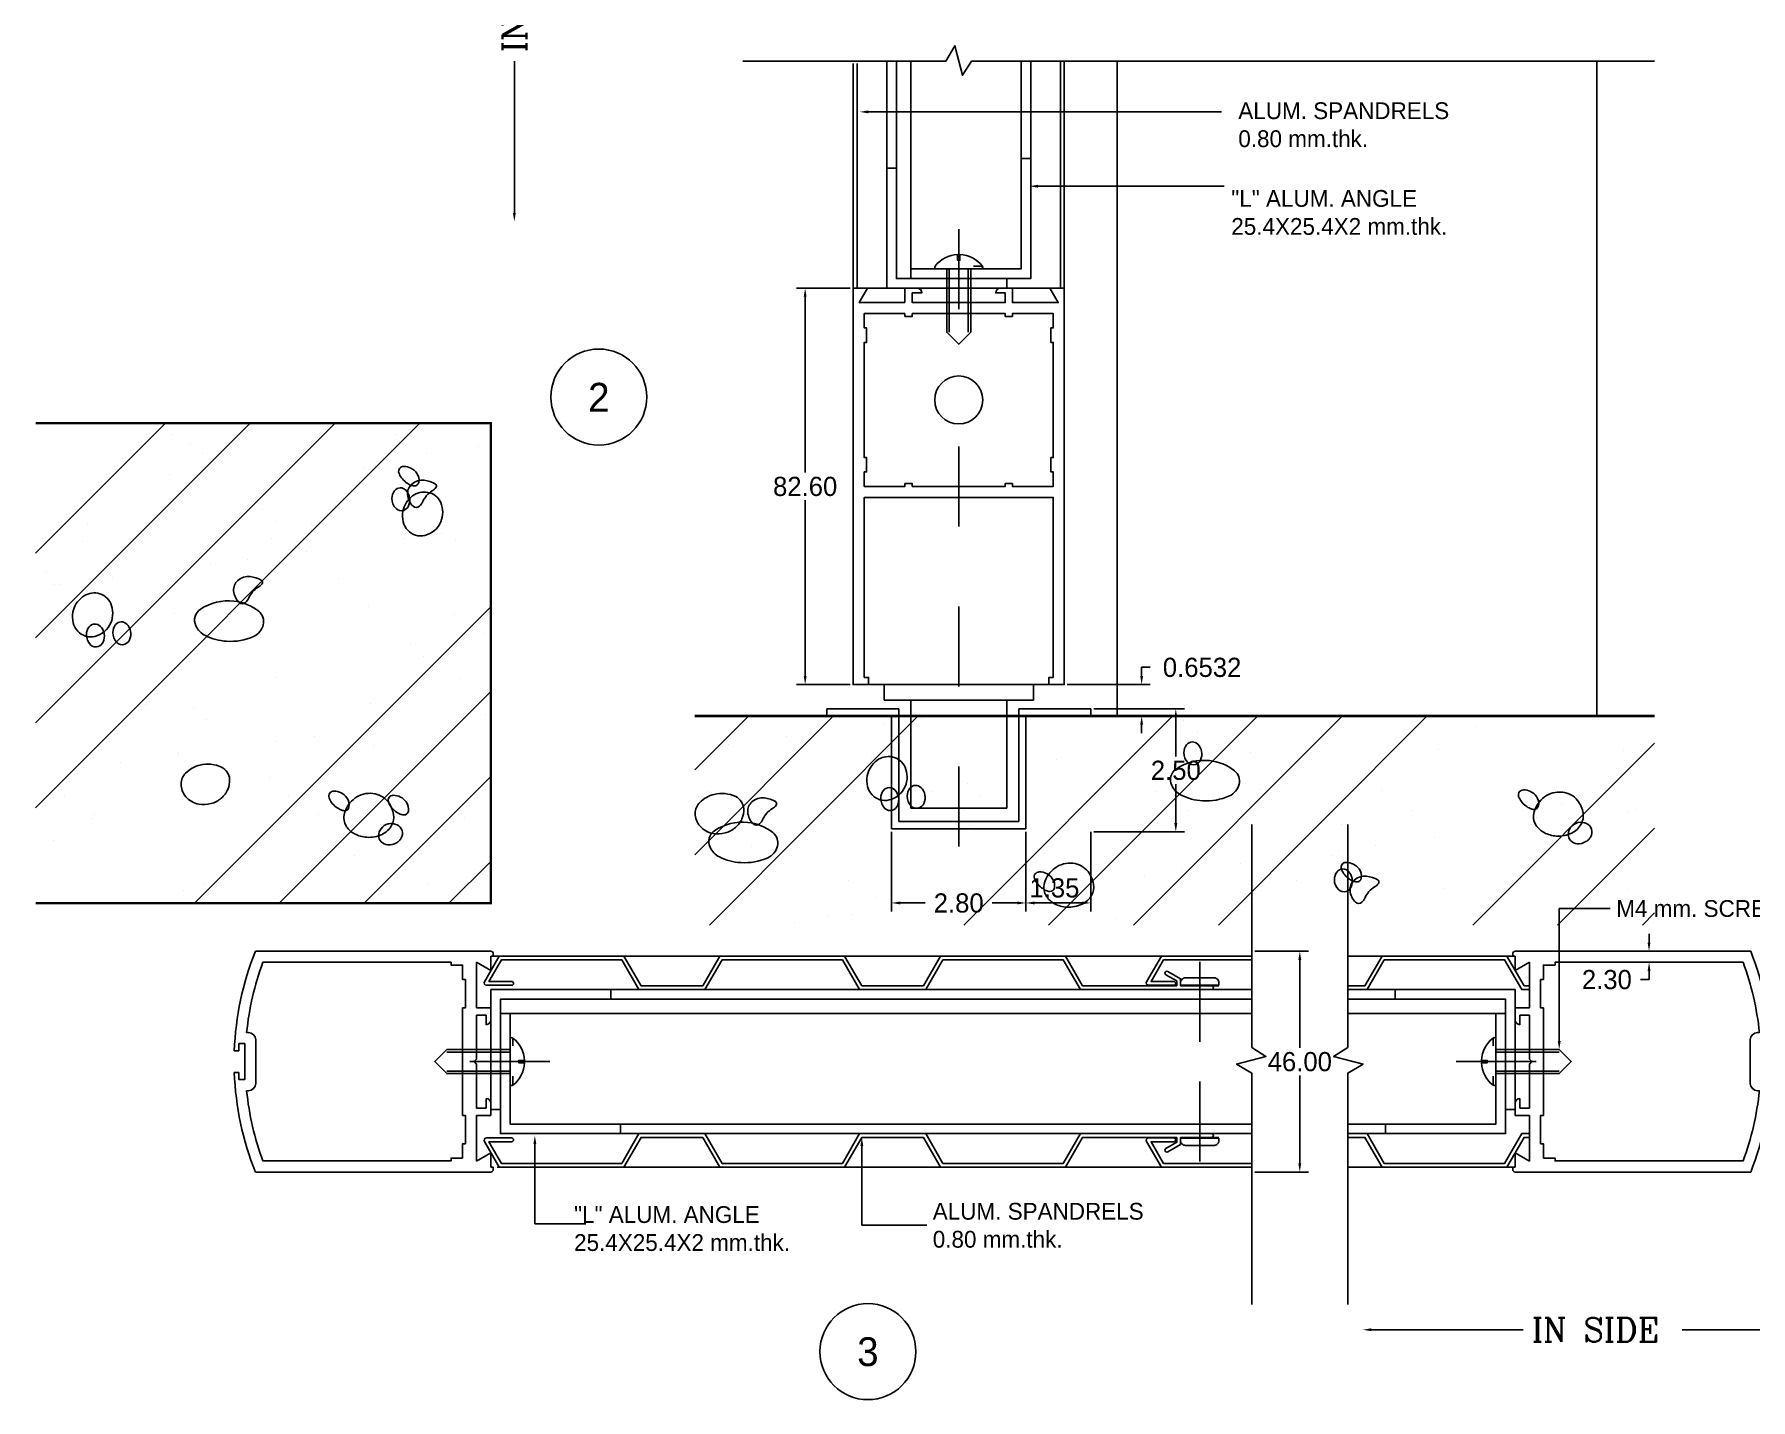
# Model space of a CAD drawing. Header units: inches. Extents: x -2548 to -2391, y 2200 to 2352.
# Drawn here: x -2447.943 to -2445.797, y 2317.51 to 2319.217 of the extents above; entities that cross this region are included whole.
import ezdxf
from ezdxf.enums import TextEntityAlignment as Align

# ---------------------------------------------------------------- set-up
doc = ezdxf.new("R2010")
doc.units = ezdxf.units.IN
doc.header["$MEASUREMENT"] = 0
doc.linetypes.add('CENTER', pattern=[2, 1.25, -0.25, 0.25, -0.25])
doc.layers.add('1', color=7, linetype='Continuous')
doc.layers.add('ALUM', color=10, linetype='Continuous')
doc.styles.add('ROMANC', font='romanc', dxfattribs={"height": 0.4})
doc.dimstyles.get("Standard").update_dxf_attribs({"dimtxt": 0.18, "dimasz": 0.18, "dimexe": 0.18, "dimexo": 0.0625, "dimgap": 0.09, "dimtad": 0, "dimtih": 1, "dimtoh": 1, "dimdec": 4, "dimzin": 0, "dimdsep": 46, "dimtxsty": 'Standard', "dimcen": 0.09, "dimadec": 0, "dimazin": 0, "dimtfac": 1, "dimtdec": 4, "dimtofl": 0, "dimtmove": 0, "dimatfit": 3, "dimfxl": 1, "dimtolj": 1, "dimtzin": 0, "dimarcsym": 0})

# ---------------------------------------------------------------- blocks, each defined once
blk = doc.blocks.new('*D465')
at = {"color": 0, "linetype": 'ByBlock', "transparency": 16777216}
for p, q in [((61, 45.435), (61, 45.435)), ((61, 45.255), (61, 42.091)), ((61, 35.615), (61, 38.779)), ((61, 35.435), (61, 35.435))]:
    blk.add_line(p, q, dxfattribs=at)
for points in [[(61.03, 45.255), (60.97, 45.255), (61, 45.435)], [(61.03, 35.615), (60.97, 35.615), (61, 35.435)]]:
    blk.add_solid(points, dxfattribs=at)
at = {"layer": 'DEFPOINTS', "color": 0, "linetype": 'ByBlock', "transparency": 16777216}
for p in [(61, 45.435), (61, 35.435), (61, 35.435)]:
    blk.add_point(p, dxfattribs=at)
at = {"color": 0, "linetype": 'ByBlock', "transparency": 16777216, "style": 'ROMANC'}
blk.add_text('IN SIDE', height=0.5, rotation=90, dxfattribs=at).set_placement((61.25, 38.959))
blk = doc.blocks.new('*D477')
at = {"color": 3, "linetype": 'ByBlock', "transparency": 16777216}
for p, q in [((34.752, 10.73), (34.752, 10.91)), ((34.69, 10.55), (34.572, 10.55)), ((34.69, 10.32), (34.572, 10.32)), ((34.752, 10.14), (34.752, 9.96)), ((34.752, 9.96), (34.572, 9.96))]:
    blk.add_line(p, q, dxfattribs=at)
for points in [[(34.722, 10.73), (34.782, 10.73), (34.752, 10.55)], [(34.722, 10.14), (34.782, 10.14), (34.752, 10.32)]]:
    blk.add_solid(points, dxfattribs=at)
at = {"layer": 'DEFPOINTS', "color": 0, "linetype": 'ByBlock', "transparency": 16777216}
for p in [(34.752, 10.55), (34.752, 10.32), (34.752, 10.32)]:
    blk.add_point(p, dxfattribs=at)
at = {"color": 2, "linetype": 'ByBlock', "transparency": 16777216}
blk.add_text('2.30', height=0.4, dxfattribs=at).set_placement((33.873, 9.96), align=Align.MIDDLE_CENTER)
blk = doc.blocks.new('RIVET1')
blk.add_line((0, 0.4), (0, -0.4))
at = {"linetype": 'CENTER'}
blk.add_line((0.5, 0), (-1.549, 0), dxfattribs=at)
blk.add_lwpolyline([(0.015, 0.4), (0.015, -0.4), (0.065, -0.4, 0.414214), (0.165, -0.3), (0.165, 0.3, 0.414214), (0.065, 0.4)], format="xyb", close=True)
blk = doc.blocks.new('*D476')
at = {"color": 3, "linetype": 'ByBlock', "transparency": 16777216}
for p, q in [((26.536, 10.55), (27.654, 10.55)), ((27.474, 10.37), (27.474, 8.54)), ((27.474, 6.13), (27.474, 7.96)), ((26.536, 5.95), (27.654, 5.95))]:
    blk.add_line(p, q, dxfattribs=at)
for points in [[(27.444, 10.37), (27.504, 10.37), (27.474, 10.55)], [(27.444, 6.13), (27.504, 6.13), (27.474, 5.95)]]:
    blk.add_solid(points, dxfattribs=at)
at = {"layer": 'DEFPOINTS', "color": 0, "linetype": 'ByBlock', "transparency": 16777216}
for p in [(26.474, 10.55), (26.474, 5.95), (27.474, 5.95)]:
    blk.add_point(p, dxfattribs=at)
at = {"color": 2, "linetype": 'ByBlock', "transparency": 16777216}
blk.add_text('46.00', height=0.4, dxfattribs=at).set_placement((27.474, 8.25), align=Align.MIDDLE_CENTER)
blk = doc.blocks.new('*X469')
at = {"color": 0}
for p, q in [((6, 4.232), (7.123, 5.355)), ((6, 2.464), (8.891, 5.355)), ((6.303, 1), (10.658, 5.355)), ((11.607, 1), (15.962, 5.355)), ((13.374, 1), (17.73, 5.355)), ((15.142, 1), (19.497, 5.355)), ((16.91, 1), (21.265, 5.355)), ((22.213, 1), (26, 4.787)), ((23.981, 1), (26, 3.019)), ((25.749, 1), (26, 1.251))]:
    blk.add_line(p, q, dxfattribs=at)
blk = doc.blocks.new('*X472')
at = {"color": 0}
for p, q in [((9.949, 5.194), (9.949, 5.194)), ((10.19, 5.318), (10.19, 5.318)), ((10.73, 5.296), (10.73, 5.296)), ((16.192, 5.266), (16.192, 5.266)), ((16.468, 5.013), (16.468, 5.013)), ((22.282, 5.133), (22.282, 5.133)), ((6.692, 4.765), (6.692, 4.765)), ((7.912, 4.925), (7.912, 4.925)), ((21.507, 4.652), (21.507, 4.652)), ((9.692, 4.474), (9.692, 4.474)), ((13.529, 4.456), (13.529, 4.456)), ((17.581, 4.602), (17.581, 4.602)), ((25.344, 4.633), (25.344, 4.633)), ((11.683, 3.95), (11.683, 3.95)), ((6.286, 3.773), (6.286, 3.773)), ((10.957, 3.782), (10.957, 3.782)), ((11.959, 3.696), (11.959, 3.696)), ((15.628, 3.79), (15.628, 3.79)), ((17.773, 3.817), (17.773, 3.817)), ((20.3, 3.799), (20.3, 3.799)), ((23.775, 3.765), (23.775, 3.765)), ((24.971, 3.807), (24.971, 3.807)), ((6.919, 3.37), (6.919, 3.37)), ((11.59, 3.379), (11.59, 3.379)), ((16.261, 3.387), (16.261, 3.387)), ((20.932, 3.396), (20.932, 3.396)), ((23.535, 3.246), (23.535, 3.246)), ((24.052, 3.512), (24.052, 3.512)), ((25.445, 3.35), (25.445, 3.35)), ((25.603, 3.404), (25.603, 3.404)), ((7.669, 2.922), (7.669, 2.922)), ((11.72, 3.068), (11.72, 3.068)), ((15.647, 3.118), (15.647, 3.118)), ((19.484, 3.1), (19.484, 3.1)), ((23.445, 3.087), (23.445, 3.087)), ((24.226, 3.189), (24.226, 3.189)), ((7.173, 2.633), (7.173, 2.633)), ((19.408, 2.555), (19.408, 2.555)), ((20.188, 2.658), (20.188, 2.658)), ((21.408, 2.818), (21.408, 2.818)), ((7.45, 2.38), (7.45, 2.38)), ((13.264, 2.5), (13.264, 2.5)), ((17.37, 2.287), (17.37, 2.287)), ((19.266, 2.449), (19.266, 2.449)), ((19.543, 2.195), (19.543, 2.195)), ((25.357, 2.316), (25.357, 2.316)), ((9.196, 1.919), (9.196, 1.919)), ((13.867, 1.928), (13.867, 1.928)), ((15.37, 2.023), (15.37, 2.023)), ((16.151, 2.126), (16.151, 2.126)), ((18.538, 1.936), (18.538, 1.936)), ((23.209, 1.945), (23.209, 1.945)), ((9.787, 1.584), (9.787, 1.584)), ((11.332, 1.492), (11.332, 1.492)), ((12.113, 1.595), (12.113, 1.595)), ((13.332, 1.755), (13.332, 1.755)), ((13.624, 1.566), (13.624, 1.566)), ((17.675, 1.712), (17.675, 1.712)), ((21.601, 1.762), (21.601, 1.762)), ((25.439, 1.743), (25.439, 1.743)), ((8.755, 1.184), (8.755, 1.184)), ((9.295, 1.224), (9.295, 1.224)), ((14.757, 1.132), (14.757, 1.132)), ((8.075, 1.063), (8.075, 1.063))]:
    blk.add_line(p, q, dxfattribs=at)
blk = doc.blocks.new('*X470')
at = {"color": 0}
for p, q in [((27.654, 27.654), (30.36, 30.36)), ((27.654, 25.886), (32.128, 30.36)), ((27.654, 24.118), (33.896, 30.36)), ((27.654, 22.35), (35.663, 30.36)), ((30.967, 20.36), (37.142, 26.536)), ((32.734, 20.36), (37.142, 24.768)), ((34.502, 20.36), (37.142, 23)), ((36.27, 20.36), (37.142, 21.232))]:
    blk.add_line(p, q, dxfattribs=at)
blk = doc.blocks.new('*X471')
at = {"color": 0}
for p, q in [((30.504, 30.126), (30.504, 30.126)), ((35.176, 30.134), (35.176, 30.134)), ((30.891, 29.936), (30.891, 29.936)), ((31.137, 29.723), (31.137, 29.723)), ((35.808, 29.731), (35.808, 29.731)), ((36.893, 29.884), (36.893, 29.884)), ((34.5, 29.435), (34.5, 29.435)), ((30.448, 29.289), (30.448, 29.289)), ((28.743, 28.263), (28.743, 28.263)), ((32.384, 28.568), (32.384, 28.568)), ((32.66, 28.314), (32.66, 28.314)), ((33.414, 28.272), (33.414, 28.272)), ((28.639, 27.901), (28.639, 27.901)), ((32.566, 27.951), (32.566, 27.951)), ((35.336, 27.954), (35.336, 27.954)), ((36.116, 28.057), (36.116, 28.057)), ((36.403, 27.933), (36.403, 27.933)), ((33.298, 27.686), (33.298, 27.686)), ((27.875, 27.251), (27.875, 27.251)), ((31.298, 27.423), (31.298, 27.423)), ((32.079, 27.526), (32.079, 27.526)), ((28.041, 26.994), (28.041, 26.994)), ((28.151, 26.998), (28.151, 26.998)), ((29.26, 27.155), (29.26, 27.155)), ((33.965, 27.119), (33.965, 27.119)), ((34.594, 26.545), (34.594, 26.545)), ((30.543, 26.399), (30.543, 26.399)), ((31.716, 26.369), (31.716, 26.369)), ((36.387, 26.378), (36.387, 26.378)), ((27.677, 25.958), (27.677, 25.958)), ((29.456, 25.802), (29.456, 25.802)), ((32.348, 25.966), (32.348, 25.966)), ((37.02, 25.975), (37.02, 25.975)), ((35.458, 25.75), (35.458, 25.75)), ((35.735, 25.497), (35.735, 25.497)), ((32.66, 25.061), (32.66, 25.061)), ((36.498, 25.043), (36.498, 25.043)), ((28.734, 25.011), (28.734, 25.011)), ((29.954, 24.507), (29.954, 24.507)), ((30.949, 24.434), (30.949, 24.434)), ((34.626, 24.516), (34.626, 24.516)), ((31.226, 24.181), (31.226, 24.181)), ((34.681, 23.984), (34.681, 23.984)), ((36.719, 24.253), (36.719, 24.253)), ((37.04, 24.301), (37.04, 24.301)), ((32.681, 23.721), (32.681, 23.721)), ((33.462, 23.824), (33.462, 23.824)), ((34.689, 23.655), (34.689, 23.655)), ((29.424, 23.292), (29.424, 23.292)), ((30.637, 23.509), (30.637, 23.509)), ((30.643, 23.453), (30.643, 23.453)), ((28.643, 23.19), (28.643, 23.19)), ((32.531, 22.985), (32.531, 22.985)), ((28.256, 22.605), (28.256, 22.605)), ((32.927, 22.613), (32.927, 22.613)), ((28.889, 22.202), (28.889, 22.202)), ((33.56, 22.21), (33.56, 22.21)), ((28.828, 22.121), (28.828, 22.121)), ((32.755, 22.171), (32.755, 22.171)), ((36.592, 22.153), (36.592, 22.153)), ((28.021, 21.668), (28.021, 21.668)), ((34.024, 21.617), (34.024, 21.617)), ((34.3, 21.363), (34.3, 21.363)), ((31.166, 20.751), (31.166, 20.751)), ((34.783, 20.765), (34.783, 20.765)), ((35.837, 20.76), (35.837, 20.76)), ((30.732, 20.619), (30.732, 20.619))]:
    blk.add_line(p, q, dxfattribs=at)
blk = doc.blocks.new('*D494')
at = {"color": 3, "linetype": 'ByBlock', "transparency": 16777216}
for p, q in [((18.104, 26.388), (16.986, 26.388)), ((17.166, 26.208), (17.166, 22.548)), ((17.166, 18.308), (17.166, 21.968)), ((18.104, 18.128), (16.986, 18.128))]:
    blk.add_line(p, q, dxfattribs=at)
for points in [[(17.136, 26.208), (17.196, 26.208), (17.166, 26.388)], [(17.136, 18.308), (17.196, 18.308), (17.166, 18.128)]]:
    blk.add_solid(points, dxfattribs=at)
at = {"layer": 'DEFPOINTS', "color": 0, "linetype": 'ByBlock', "transparency": 16777216}
for p in [(18.166, 26.388), (17.166, 18.128), (18.166, 18.128)]:
    blk.add_point(p, dxfattribs=at)
at = {"color": 2, "linetype": 'ByBlock', "transparency": 16777216}
blk.add_text('82.60', height=0.4, dxfattribs=at).set_placement((17.166, 22.258), align=Align.MIDDLE_CENTER)
blk = doc.blocks.new('*D495')
at = {"color": 3, "linetype": 'ByBlock', "transparency": 16777216}
for p, q in [((24.178, 18.308), (24.178, 18.488)), ((24.178, 18.488), (24.358, 18.488)), ((22.629, 18.128), (24.358, 18.128)), ((23.179, 17.474), (24.358, 17.474)), ((24.178, 17.294), (24.178, 17.114))]:
    blk.add_line(p, q, dxfattribs=at)
for points in [[(24.148, 18.308), (24.208, 18.308), (24.178, 18.128)], [(24.148, 17.294), (24.208, 17.294), (24.178, 17.474)]]:
    blk.add_solid(points, dxfattribs=at)
at = {"layer": 'DEFPOINTS', "color": 0, "linetype": 'ByBlock', "transparency": 16777216}
for p in [(22.566, 18.128), (24.178, 18.128), (23.116, 17.474)]:
    blk.add_point(p, dxfattribs=at)
at = {"color": 2, "linetype": 'ByBlock', "transparency": 16777216}
blk.add_text('0.6532', height=0.4, dxfattribs=at).set_placement((25.438, 18.488), align=Align.MIDDLE_CENTER)
blk = doc.blocks.new('*D496')
at = {"color": 3, "linetype": 'ByBlock', "transparency": 16777216}
for p, q in [((18.966, 15.062), (18.966, 13.399)), ((21.766, 15.062), (21.766, 13.399)), ((19.146, 13.579), (19.667, 13.579)), ((21.586, 13.579), (21.066, 13.579))]:
    blk.add_line(p, q, dxfattribs=at)
for points in [[(19.146, 13.609), (19.146, 13.549), (18.966, 13.579)], [(21.586, 13.609), (21.586, 13.549), (21.766, 13.579)]]:
    blk.add_solid(points, dxfattribs=at)
at = {"layer": 'DEFPOINTS', "color": 0, "linetype": 'ByBlock', "transparency": 16777216}
for p in [(18.966, 15.124), (21.766, 15.124), (21.766, 13.579)]:
    blk.add_point(p, dxfattribs=at)
at = {"color": 2, "linetype": 'ByBlock', "transparency": 16777216}
blk.add_text('2.80', height=0.4, dxfattribs=at).set_placement((20.366, 13.579), align=Align.MIDDLE_CENTER)
blk = doc.blocks.new('*D497')
at = {"color": 3, "linetype": 'ByBlock', "transparency": 16777216}
for p, q in [((23.179, 17.624), (25.07, 17.624)), ((24.89, 17.444), (24.89, 16.633)), ((24.89, 15.242), (24.89, 16.053)), ((23.179, 15.062), (25.07, 15.062))]:
    blk.add_line(p, q, dxfattribs=at)
for points in [[(24.86, 17.444), (24.92, 17.444), (24.89, 17.624)], [(24.86, 15.242), (24.92, 15.242), (24.89, 15.062)]]:
    blk.add_solid(points, dxfattribs=at)
at = {"layer": 'DEFPOINTS', "color": 0, "linetype": 'ByBlock', "transparency": 16777216}
for p in [(23.116, 17.624), (23.116, 15.062), (24.89, 15.062)]:
    blk.add_point(p, dxfattribs=at)
at = {"color": 2, "linetype": 'ByBlock', "transparency": 16777216}
blk.add_text('2.50', height=0.4, dxfattribs=at).set_placement((24.89, 16.343), align=Align.MIDDLE_CENTER)
blk = doc.blocks.new('*D498')
at = {"color": 3, "linetype": 'ByBlock', "transparency": 16777216}
for p, q in [((21.766, 15.062), (21.766, 13.399)), ((23.116, 15.062), (23.116, 13.399)), ((22.936, 13.579), (21.946, 13.579))]:
    blk.add_line(p, q, dxfattribs=at)
for points in [[(21.946, 13.609), (21.946, 13.549), (21.766, 13.579)], [(22.936, 13.609), (22.936, 13.549), (23.116, 13.579)]]:
    blk.add_solid(points, dxfattribs=at)
at = {"layer": 'DEFPOINTS', "color": 0, "linetype": 'ByBlock', "transparency": 16777216}
for p in [(21.766, 15.124), (23.116, 15.124), (21.766, 13.579)]:
    blk.add_point(p, dxfattribs=at)
at = {"color": 2, "linetype": 'ByBlock', "transparency": 16777216}
blk.add_text('1.35', height=0.4, dxfattribs=at).set_placement((22.361, 13.894), align=Align.MIDDLE_CENTER)
blk = doc.blocks.new('INSIDE')
dim = blk.add_linear_dim(base=(0, -5), p1=(0, 5), p2=(0, -5), angle=90, text='IN SIDE', dimstyle='Standard')
dim.commit()
dim.dimension.update_dxf_attribs({"geometry": '*D465', "text_midpoint": (0, 0), "insert": (-61, -40.435)})
blk = doc.blocks.new('SLIDING-DOOR')
for p, q in [((18.86632, 28.57623), (18.86632, 30.80785)), ((19.06632, 28.57623), (19.06632, 30.80785)), ((19.36632, 26.47623), (19.36632, 30.80785)), ((21.66632, 28.77623), (21.66632, 30.80785)), ((21.86632, 28.77623), (21.86632, 30.80785)), ((23.66632, 30.80785), (23.66632, 17.16302)), ((33.66632, 30.80785), (33.66632, 17.16302)), ((20.16632, 26.47657), (20.16632, 25.15872)), ((20.56632, 26.47657), (20.56632, 25.15872)), ((18.86632, 26.07623), (18.16632, 26.07623)), ((21.48632, 26.07623), (22.26632, 26.07623)), ((18.68632, 17.16302), (22.04632, 17.16302)), ((10.66593, 12.16206), (26.47373, 12.16206)), ((28.47373, 12.16206), (31.91234, 12.16206)), ((13.11593, 11.46206), (26.47373, 11.46206)), ((29.46234, 11.46206), (28.47373, 11.46206)), ((32.26234, 11.54206), (32.26234, 11.46206)), ((13.11593, 11.26206), (26.47373, 11.26206)), ((29.46234, 11.26206), (28.47373, 11.26206)), ((11.01593, 10.96206), (26.47373, 10.96206)), ((31.56234, 10.96206), (28.47373, 10.96206)), ((11.07629, 10.45412), (11.07629, 10.29402)), ((31.50197, 10.45412), (31.50197, 10.29402)), ((11.01627, 10.16206), (9.69841, 10.16206)), ((31.562, 10.16206), (32.87985, 10.16206)), ((11.01627, 9.76206), (9.69841, 9.76206)), ((31.562, 9.76206), (32.87985, 9.76206)), ((13.31593, 8.66206), (26.47373, 8.66206)), ((29.26234, 8.66206), (28.47373, 8.66206)), ((13.31593, 8.46206), (26.47373, 8.46206)), ((29.26234, 8.46206), (28.47373, 8.46206)), ((26.47373, 7.76206), (10.74913, 7.76206)), ((10.74913, 7.76206), (14.47373, 7.76206)), ((31.91234, 7.76206), (28.47373, 7.76206))]:
    blk.add_line(p, q)
at = {"linetype": 'CENTER'}
for p, q in [((20.36632, 27.30694), (20.36632, 24.78578)), ((11.84663, 9.96206), (9.32548, 9.96206)), ((30.73163, 9.96206), (33.25279, 9.96206))]:
    blk.add_line(p, q, dxfattribs=at)
at = {"color": 2, "linetype": 'CENTER'}
blk.add_line((20.36632, 22.77463), (20.36632, 14.0364), dxfattribs=at)
at = {"color": 2}
for p, q in [((18.48632, 17.81623), (22.24632, 17.81623)), ((18.81132, 17.49123), (18.81132, 17.81623)), ((21.92132, 17.49123), (21.92132, 17.81623)), ((17.61632, 17.31302), (19.11632, 17.31302)), ((17.61632, 17.31302), (17.61632, 17.16302)), ((18.81132, 17.49123), (21.92132, 17.49123)), ((19.11632, 17.31302), (19.11632, 14.96302)), ((19.36632, 15.24123), (19.36632, 17.49123)), ((19.36632, 17.49123), (21.36632, 17.49123)), ((21.36632, 17.49123), (21.36632, 15.24123)), ((21.61632, 17.31302), (21.61632, 14.96302)), ((21.61632, 17.31302), (23.11632, 17.31302)), ((23.11632, 17.31302), (23.11632, 17.16302)), ((17.61632, 17.16302), (18.96632, 17.16302)), ((18.96632, 17.16302), (18.96632, 14.81302)), ((21.76632, 17.16302), (21.76632, 14.81302)), ((21.76632, 17.16302), (23.11632, 17.16302)), ((21.36632, 15.24123), (19.36632, 15.24123)), ((18.96632, 14.81302), (21.76632, 14.81302)), ((19.11632, 14.96302), (21.61632, 14.96302))]:
    blk.add_line(p, q, dxfattribs=at)
at = {"color": 3}
for p, q in [((18.34709, 8.20206), (18.34709, 6.55433)), ((18.34709, 6.55433), (18.74933, 6.55279))]:
    blk.add_line(p, q, dxfattribs=at)
for points in [[(15.86632, 30.80785), (20.09954, 30.80785), (20.28629, 31.12643), (20.44636, 30.51239), (20.63425, 30.80785), (34.86632, 30.80785)], [(20.11632, 26.47657), (20.11632, 25.15872), (20.36632, 24.90872), (20.61632, 25.15872), (20.61632, 26.47657)], [(26.47373, 4.90206), (26.47373, 9.72277), (26.15514, 9.90953), (26.76919, 10.0696), (26.47373, 10.25749), (26.47373, 14.90206)], [(28.47373, 4.90206), (28.47373, 9.72277), (28.79231, 9.90953), (28.17826, 10.0696), (28.47373, 10.25749), (28.47373, 14.90206)], [(11.01627, 10.21206), (9.69841, 10.21206), (9.44841, 9.96206), (9.69841, 9.71206), (11.01627, 9.71206)], [(31.562, 10.21206), (32.87985, 10.21206), (33.12985, 9.96206), (32.87985, 9.71206), (31.562, 9.71206)]]:
    blk.add_lwpolyline(points)
for points in [[(20.85838, 26.53659, 0.22005055), (20.39132, 26.77573), (20.39132, 26.65768), (20.34132, 26.65768), (20.34132, 26.77573, 0.22005055), (19.87427, 26.53659, 0.6252749), (19.90366, 26.47623), (20.82899, 26.47623, 0.6252749), (20.85838, 26.53659), (20.67088, 26.53659)], [(11.07629, 9.47001, 0.22005055), (11.31543, 9.93706), (11.19737, 9.93706), (11.19737, 9.98706), (11.31543, 9.98706, 0.22005055), (11.07629, 10.45412, 0.6252749), (11.01593, 10.42472), (11.01593, 9.4994, 0.6252749), (11.07629, 9.47001), (11.07629, 9.6575)], [(31.50197, 9.47001, -0.22005055), (31.26284, 9.93706), (31.38089, 9.93706), (31.38089, 9.98706), (31.26284, 9.98706, -0.22005055), (31.50197, 10.45412, -0.6252749), (31.56234, 10.42472), (31.56234, 9.4994, -0.6252749), (31.50197, 9.47001), (31.50197, 9.6575)]]:
    blk.add_lwpolyline(points, format="xyb")
at = {"const_width": 0.05}
for points in [[(1.12743, 13.26206), (10.61593, 13.26206), (10.61593, 23.26206), (1.12743, 23.26206)], [(34.86632, 17.16302), (14.86632, 17.16302)]]:
    blk.add_lwpolyline(points, dxfattribs=at)
for points in [[(9.01964, 21.9561, 0.37827575), (9.11475, 22.03111, 0.20737676), (9.06894, 22.22743, 0.2374677), (8.79811, 22.36374, 0.51001381), (8.69924, 22.22743, 0.0820362), (8.7514, 22.12709, 0.06793902), (8.84712, 22.0301, 0.06287202), (8.94229, 21.97424, 0.08764904)], [(8.92331, 21.7183, -0.15327974), (8.90132, 21.53918, -0.20570449), (8.80008, 21.44697, -0.28721932), (8.63958, 21.48395, -0.20059365), (8.55361, 21.69364, -0.16492056), (8.61031, 21.85717, -0.22503016), (8.72614, 21.91563, -0.2054594), (8.84457, 21.86826, -0.1518892)], [(9.57282, 21.20553, 0.20813955), (9.57129, 21.60805, 0.24752825), (9.3017, 21.82219, 0.21247224), (8.98298, 21.74664, 0.18303087), (8.78412, 21.42753, 0.11045145), (8.78957, 21.20765, 0.12301855), (8.88271, 21.03287, 0.27717656), (9.24132, 20.92366, 0.23388181)], [(9.47241, 21.9259, 0.43127593), (9.45653, 21.99838, 0.11261257), (9.22595, 22.0739, 0.20302898), (8.96831, 21.99182, 0.24145093), (8.88089, 21.7779, 0.1765807), (8.99552, 21.53151, 0.41323315), (9.12736, 21.53124, 0.09188716), (9.19582, 21.63006, -0.07516543), (9.27524, 21.75324, -0.07752749), (9.39272, 21.85086, 0.10881174)], [(5.84753, 19.91914, 0.43127593), (5.83165, 19.99163, 0.11261257), (5.60106, 20.06714, 0.20302898), (5.34343, 19.98507, 0.24145093), (5.25601, 19.77115, 0.1765807), (5.37064, 19.52476, 0.41323315), (5.50247, 19.52449, 0.09188716), (5.57094, 19.62331, -0.07516543), (5.65036, 19.74648, -0.07752749), (5.76784, 19.8441, 0.10881174)], [(2.69614, 19.10336, 0.20813955), (2.69461, 19.50588, 0.24752825), (2.42502, 19.72002, 0.21247224), (2.1063, 19.64447, 0.18303087), (1.90744, 19.32536, 0.11045145), (1.91289, 19.10548, 0.12301855), (2.00603, 18.9307, 0.27717656), (2.36464, 18.82149, 0.23388181)], [(5.8739, 19.06455, 0.2920946), (5.7787, 19.34493, 0.14455328), (5.25773, 19.55787, 0.17217436), (4.56631, 19.38859, 0.37505151), (4.46903, 19.03988, 0.16683398), (4.66609, 18.83917, 0.10031777), (5.10985, 18.71922, 0.12274146), (5.67189, 18.82163, 0.23024933)], [(2.55743, 18.88085, -0.15327974), (2.53545, 18.70173, -0.20570449), (2.4342, 18.60952, -0.28721932), (2.2737, 18.64649, -0.20059365), (2.18773, 18.85618, -0.16492056), (2.24444, 19.01971, -0.22503016), (2.36026, 19.07818, -0.2054594), (2.47869, 19.0308, -0.1518892)], [(3.10826, 18.92768, -0.15327974), (3.08627, 18.74856, -0.20570449), (2.98502, 18.65635, -0.28721932), (2.82452, 18.69332, -0.20059365), (2.73856, 18.90301, -0.16492056), (2.79526, 19.06654, -0.22503016), (2.91108, 19.12501, -0.2054594), (3.02951, 19.07763, -0.1518892)], [(25.42742, 16.42544, -0.15327974), (25.40544, 16.24632, -0.20570449), (25.30419, 16.15411, -0.28721932), (25.14369, 16.19109, -0.20059365), (25.05772, 16.40078, -0.16492056), (25.11443, 16.56431, -0.22503016), (25.23025, 16.62277, -0.2054594), (25.34868, 16.5754, -0.1518892)], [(5.1717, 15.84536, 0.27155441), (5.00369, 16.09486, 0.17395837), (4.55554, 16.14135, 0.13701874), (4.25538, 15.97209, 0.19708019), (4.16119, 15.74669, 0.18435794), (4.26116, 15.47944, 0.16898915), (4.53089, 15.32737, 0.10945848), (4.78326, 15.33733, 0.11346072), (4.99918, 15.4507, 0.11278651), (5.13424, 15.63334, 0.11917123)], [(19.24984, 15.69515, 0.20813955), (19.24831, 16.09767, 0.24752825), (18.97872, 16.31181, 0.21247224), (18.66, 16.23626, 0.18303087), (18.46114, 15.91715, 0.11045145), (18.46659, 15.69727, 0.12301855), (18.55973, 15.52249, 0.27717656), (18.91834, 15.41328, 0.23388181)], [(26.20946, 15.74044, 0.2920946), (26.11427, 16.02083, 0.14455328), (25.5933, 16.23377, 0.17217436), (24.90188, 16.06448, 0.37505151), (24.8046, 15.71578, 0.16683398), (25.00166, 15.51507, 0.10031777), (25.44542, 15.39511, 0.12274146), (26.00746, 15.49752, 0.23024933)], [(7.56481, 15.18975, 0.37827575), (7.65992, 15.26475, 0.20737676), (7.61411, 15.46107, 0.2374677), (7.34328, 15.59739, 0.51001381), (7.24441, 15.46107, 0.0820362), (7.29657, 15.36074, 0.06793902), (7.39229, 15.26375, 0.06287202), (7.48746, 15.20789, 0.08764904)], [(8.54671, 14.8817, 0.16522277), (8.5879, 15.10971, 0.13106464), (8.47277, 15.37502, 0.20112693), (8.15569, 15.5498, 0.18749934), (7.78267, 15.44902, 0.16462472), (7.56714, 15.14059, 0.22050759), (7.61014, 14.85703, 0.12540468), (7.77615, 14.70644, 0.10646546), (8.02913, 14.63504, 0.12760827), (8.35043, 14.69712, 0.15622003)], [(8.80247, 15.10235, 0.37827575), (8.89757, 15.17735, 0.20737676), (8.85176, 15.37368, 0.2374677), (8.58094, 15.50999, 0.51001381), (8.48206, 15.37368, 0.0820362), (8.53422, 15.27334, 0.06793902), (8.62994, 15.17635, 0.06287202), (8.72511, 15.12049, 0.08764904)], [(15.88588, 15.23386, 0.27155441), (15.71786, 15.48337, 0.17395837), (15.26971, 15.52986, 0.13701874), (14.96956, 15.3606, 0.19708019), (14.87537, 15.1352, 0.18435794), (14.97534, 14.86795, 0.16898915), (15.24507, 14.71587, 0.10945848), (15.49743, 14.72584, 0.11346072), (15.71335, 14.83921, 0.11278651), (15.84842, 15.02185, 0.11917123)], [(16.56171, 15.30765, 0.43127593), (16.54583, 15.38013, 0.11261257), (16.31524, 15.45565, 0.20302898), (16.0576, 15.37358, 0.24145093), (15.97019, 15.15966, 0.1765807), (16.08481, 14.91327, 0.41323315), (16.21665, 14.91299, 0.09188716), (16.28512, 15.01182, -0.07516543), (16.36453, 15.13499, -0.07752749), (16.48201, 15.23261, 0.10881174)], [(19.11113, 15.47264, -0.15327974), (19.08915, 15.29352, -0.20570449), (18.9879, 15.20131, -0.28721932), (18.8274, 15.23828, -0.20059365), (18.74143, 15.44797, -0.16492056), (18.79814, 15.6115, -0.22503016), (18.91396, 15.66997, -0.2054594), (19.03239, 15.62259, -0.1518892)], [(19.66196, 15.51947, -0.15327974), (19.63997, 15.34035, -0.20570449), (19.53872, 15.24814, -0.28721932), (19.37822, 15.28511, -0.20059365), (19.29226, 15.4948, -0.16492056), (19.34896, 15.65833, -0.22503016), (19.46478, 15.7168, -0.2054594), (19.58321, 15.66942, -0.1518892)], [(32.35446, 15.21624, 0.37827575), (32.44956, 15.29124, 0.20737676), (32.40375, 15.48756, 0.2374677), (32.13293, 15.62388, 0.51001381), (32.03405, 15.48756, 0.0820362), (32.08622, 15.38723, 0.06793902), (32.18193, 15.29024, 0.06287202), (32.27711, 15.23438, 0.08764904)], [(33.33636, 14.90819, 0.16522277), (33.37755, 15.1362, 0.13106464), (33.26242, 15.40151, 0.20112693), (32.94534, 15.57629, 0.18749934), (32.57231, 15.47551, 0.16462472), (32.35679, 15.16708, 0.22050759), (32.39979, 14.88352, 0.12540468), (32.5658, 14.73293, 0.10646546), (32.81878, 14.66153, 0.12760827), (33.14007, 14.72361, 0.15622003)], [(8.74655, 14.61768, 0.44091572), (8.66035, 14.89621, 0.35343669), (8.32755, 14.81501, 0.16446195), (8.27822, 14.66909, 0.18962362), (8.32755, 14.54368, 0.18827065), (8.46785, 14.47608, 0.15668756), (8.64796, 14.51902, 0.06030564), (8.70476, 14.56359, 0.0637251)], [(16.58807, 14.45306, 0.2920946), (16.49288, 14.73344, 0.14455328), (15.97191, 14.94638, 0.17217436), (15.28049, 14.77709, 0.37505151), (15.18321, 14.42839, 0.16683398), (15.38027, 14.22768, 0.10031777), (15.82403, 14.10773, 0.12274146), (16.38607, 14.21014, 0.23024933)], [(33.53619, 14.64417, 0.44091572), (33.45, 14.9227, 0.35343669), (33.1172, 14.8415, 0.16446195), (33.06787, 14.69558, 0.18962362), (33.1172, 14.57017, 0.18827065), (33.2575, 14.50257, 0.15668756), (33.43761, 14.54551, 0.06030564), (33.49441, 14.59008, 0.0637251)], [(23.13416, 13.42683, 0.16522277), (23.17535, 13.65484, 0.13106464), (23.06022, 13.92015, 0.20112693), (22.74314, 14.09493, 0.18749934), (22.37011, 13.99415, 0.16462472), (22.15459, 13.68572, 0.22050759), (22.19759, 13.40216, 0.12540468), (22.3636, 13.25157, 0.10646546), (22.61658, 13.18017, 0.12760827), (22.93787, 13.24225, 0.15622003)], [(28.56351, 13.77942, -0.15327974), (28.54152, 13.6003, -0.20570449), (28.44027, 13.50809, -0.28721932), (28.27977, 13.54506, -0.20059365), (28.19381, 13.75475, -0.16492056), (28.25051, 13.91828, -0.22503016), (28.36633, 13.97675, -0.2054594), (28.48477, 13.92937, -0.1518892)], [(28.65984, 13.70589, 0.37827575), (28.75494, 13.7809, 0.20737676), (28.70913, 13.97722, 0.2374677), (28.43831, 14.11353, 0.51001381), (28.33943, 13.97722, 0.0820362), (28.3916, 13.87688, 0.06793902), (28.48731, 13.77989, 0.06287202), (28.58249, 13.72403, 0.08764904)], [(22.26609, 13.50772, 0.37827575), (22.36119, 13.58273, 0.20737676), (22.31538, 13.77905, 0.2374677), (22.04455, 13.91536, 0.51001381), (21.94568, 13.77905, 0.0820362), (21.99784, 13.67871, 0.06793902), (22.09356, 13.58172, 0.06287202), (22.18873, 13.52586, 0.08764904)], [(29.11261, 13.67569, 0.43127593), (29.09673, 13.74817, 0.11261257), (28.86614, 13.82368, 0.20302898), (28.60851, 13.74161, 0.24145093), (28.52109, 13.52769, 0.1765807), (28.63572, 13.2813, 0.41323315), (28.76756, 13.28103, 0.09188716), (28.83602, 13.37985, -0.07516543), (28.91544, 13.50302, -0.07752749), (29.03292, 13.60064, 0.10881174)]]:
    blk.add_lwpolyline(points, format="xyb", close=True)
at = {"color": 71, "linetype": 'Continuous'}
for points in [[(18.48356, 29.74825, 0), (25.8419, 29.74825, 0)], [(22.01775, 28.19994, 0), (25.89815, 28.19994, 0)], [(32.87985, 10.39206, 0), (32.87985, 13.15251, 0)], [(32.87985, 13.15251, 0), (33.9424, 13.15251, 0)], [(11.53314, 8.24265, 0), (11.53314, 6.58523, 0)], [(11.53314, 6.58523, 0), (12.59858, 6.58523, 0)], [(18.74933, 6.55279, 0), (19.69889, 6.55279, 0)]]:
    blk.add_polyline3d(points, dxfattribs=at)
for centre, radius in [((12.86632, 23.80785), 1), ((20.36632, 23.74623), 0.5), ((18.47373, 3.91971), 1)]:
    blk.add_circle(centre, radius)
at = {"color": 71, "linetype": 'Continuous', "extrusion": (0, 0, -1)}
for points in [[(-18.48356, 29.71825), (-18.30356, 29.74825), (-18.48356, 29.77825)], [(-22.01775, 28.16994), (-21.83775, 28.19994), (-22.01775, 28.22994)], [(-32.90985, 10.39206), (-32.87985, 10.21206), (-32.84985, 10.39206)], [(-11.50314, 8.24265), (-11.53314, 8.42265), (-11.56314, 8.24265)]]:
    blk.add_solid(points, dxfattribs=at)
at = {"color": 3}
blk.add_solid([(18.31709, 8.20206), (18.37709, 8.20206), (18.34709, 8.38206)], dxfattribs=at)
at = {"layer": 'ALUM'}
for p, q in [((22.48632, 26.07623), (22.48632, 30.80785)), ((22.56632, 26.07623), (22.56632, 30.80785)), ((18.16632, 26.07623), (18.16632, 30.75785)), ((18.24632, 26.07623), (18.24632, 30.75785)), ((10.61593, 12.26206), (5.70832, 12.26206)), ((10.61593, 12.16206), (10.61593, 12.05206)), ((10.61593, 12.16206), (10.66593, 12.16206)), ((10.61593, 12.16206), (10.61593, 12.05206)), ((10.61593, 11.86206), (10.61593, 12.16206)), ((10.66593, 12.16206), (10.66593, 12.21206)), ((31.91234, 12.16206), (31.91234, 12.21206)), ((31.96234, 12.16206), (31.91234, 12.16206)), ((31.96234, 12.26206), (36.86994, 12.26206)), ((31.96234, 12.16206), (31.96234, 12.05206)), ((31.96234, 11.86206), (31.96234, 12.16206)), ((10.31593, 11.08206), (10.31593, 12.03527)), ((10.31593, 12.03527), (10.61593, 11.86206)), ((32.26234, 12.03527), (31.96234, 11.86206)), ((32.26234, 11.08206), (32.26234, 12.03527)), ((10.61593, 11.08206), (10.31593, 11.08206)), ((10.31593, 10.01206), (10.31593, 10.93206)), ((10.31593, 10.93206), (10.51593, 10.93206)), ((10.51593, 10.93206), (10.51593, 10.73206)), ((10.61593, 10.83206), (10.61593, 11.08206)), ((31.96234, 11.08206), (32.26234, 11.08206)), ((31.96234, 10.83206), (31.96234, 11.08206)), ((32.26234, 10.93206), (32.06234, 10.93206)), ((32.06234, 10.93206), (32.06234, 10.73206)), ((32.26234, 10.01206), (32.26234, 10.93206)), ((5.27001, 10.18706), (5.36593, 10.18706)), ((5.36593, 10.18706), (5.36593, 10.33706)), ((5.36593, 10.33706), (5.48593, 10.33706)), ((5.48593, 10.33706), (5.48593, 9.58706)), ((5.36593, 9.73706), (5.27001, 9.73706)), ((5.36593, 9.58706), (5.36593, 9.73706)), ((10.26593, 9.96206), (10.31593, 10.01206)), ((10.31593, 9.91206), (10.26593, 9.96206)), ((10.31593, 8.99206), (10.31593, 9.91206)), ((32.31234, 9.96206), (32.26234, 10.01206)), ((32.26234, 9.91206), (32.31234, 9.96206)), ((32.26234, 8.99206), (32.26234, 9.91206)), ((5.48593, 9.58706), (5.36593, 9.58706)), ((10.51593, 8.99206), (10.31593, 8.99206)), ((10.51593, 9.19206), (10.51593, 8.99206)), ((10.61593, 8.84206), (10.61593, 9.09206)), ((31.96234, 8.84206), (31.96234, 9.09206)), ((32.06234, 9.19206), (32.06234, 8.99206)), ((32.06234, 8.99206), (32.26234, 8.99206)), ((10.31593, 7.88886), (10.31593, 8.84206)), ((10.31593, 8.84206), (10.61593, 8.84206)), ((32.26234, 8.84206), (31.96234, 8.84206)), ((32.26234, 7.88886), (32.26234, 8.84206)), ((10.61593, 8.06206), (10.31593, 7.88886)), ((10.61593, 7.76206), (10.61593, 8.06206)), ((31.96234, 7.76206), (31.96234, 8.06206)), ((31.96234, 7.76206), (31.96234, 8.06206)), ((31.96234, 8.06206), (32.26234, 7.88886)), ((5.70832, 7.66206), (10.61593, 7.66206)), ((10.66593, 7.76206), (10.61593, 7.76206)), ((10.66593, 7.71206), (10.66593, 7.76206)), ((31.91234, 7.76206), (31.96234, 7.76206)), ((31.91234, 7.71206), (31.91234, 7.76206)), ((31.91234, 7.76206), (31.96234, 7.76206)), ((31.91234, 7.71206), (31.91234, 7.76206)), ((36.86994, 7.66206), (31.96234, 7.66206))]:
    blk.add_line(p, q, dxfattribs=at)
at = {"layer": 'ALUM', "color": 3}
for points in [[(19.36632, 26.27623), (21.86632, 26.27623), (21.86632, 28.77623), (21.66632, 28.77623), (21.66632, 26.47623), (19.36632, 26.47623)], [(21.36632, 26.07623), (18.86632, 26.07623), (18.86632, 28.57623), (19.06632, 28.57623), (19.06632, 26.27623), (21.36632, 26.27623)], [(10.61593, 8.96206), (10.61593, 11.46206), (13.11593, 11.46206), (13.11593, 11.26206), (10.81593, 11.26206), (10.81593, 8.96206)], [(31.96234, 8.96206), (31.96234, 11.46206), (29.46234, 11.46206), (29.46234, 11.26206), (31.76234, 11.26206), (31.76234, 8.96206)], [(10.81593, 10.96206), (10.81593, 8.46206), (13.31593, 8.46206), (13.31593, 8.66206), (11.01593, 8.66206), (11.01593, 10.96206)], [(31.76234, 10.96206), (31.76234, 8.46206), (29.26234, 8.46206), (29.26234, 8.66206), (31.56234, 8.66206), (31.56234, 10.96206)]]:
    blk.add_lwpolyline(points, close=True, dxfattribs=at)
at = {"layer": 'ALUM'}
for points in [[(19.24632, 25.77623), (18.29312, 25.77623), (18.46632, 26.07623), (18.16632, 26.07623), (18.16632, 17.81623), (18.48632, 17.81623), (18.48632, 17.96623), (18.39632, 17.96623), (18.39632, 21.71623), (22.33632, 21.71623), (22.33632, 17.96623), (22.24632, 17.96623), (22.24632, 17.81623), (22.56632, 17.81623), (22.56632, 26.07623), (22.26632, 26.07623), (22.43953, 25.77623), (21.48632, 25.77623), (21.48632, 26.07623), (21.23632, 26.07623, 0.41421356), (21.13632, 25.97623), (21.33632, 25.97623), (21.33632, 25.77623), (19.39632, 25.77623), (19.39632, 25.97623), (19.59632, 25.97623, 0.41421356), (19.49632, 26.07623), (19.24632, 26.07623)], [(19.67736, 11.46206), (18.3009, 11.46206), (17.94294, 12.08206), (15.43532, 12.08206), (15.07736, 11.46206), (13.7009, 11.46206), (13.34294, 12.08206), (10.83532, 12.08206), (10.57551, 11.63206), (11.04891, 11.63206, -1), (11.04891, 11.55206), (10.52355, 11.55206, -0.57735027), (10.48025, 11.62706), (10.78913, 12.16206), (13.38913, 12.16206), (13.74709, 11.54206), (15.03117, 11.54206), (15.38913, 12.16206), (17.98913, 12.16206), (18.34709, 11.54206), (19.63117, 11.54206), (19.98913, 12.16206), (22.58913, 12.16206), (22.94709, 11.54206), (24.90891, 11.54206), (24.90891, 11.64206), (24.68374, 11.77206, -1), (24.72374, 11.84135), (24.98891, 11.68825), (24.98891, 11.54206), (25.63355, 11.54206, -1), (25.63355, 11.46206), (22.9009, 11.46206), (22.54294, 12.08206), (20.03532, 12.08206)], [(10.02593, 7.95206), (9.78593, 7.95206), (9.78593, 7.89206), (5.86628, 7.89206, -0.0632271), (5.52666, 9.35706), (5.56593, 9.35706, 0.41421356), (5.71593, 9.50706), (5.71593, 10.41706, 0.41421341), (5.56593, 10.56706), (5.52666, 10.56706, -0.0632271), (5.86628, 12.03206), (9.78593, 12.03206), (9.78593, 11.97206), (10.02593, 11.97206), (10.02593, 11.67206), (10.08593, 11.67206), (10.08593, 11.08206), (10.02593, 11.08206), (10.02593, 9.96206), (10.02593, 8.84206), (10.08593, 8.84206), (10.08593, 8.25206), (10.02593, 8.25206)], [(32.55234, 7.95206), (32.79234, 7.95206), (32.79234, 7.89206), (36.71198, 7.89206, 0.0632271), (37.0516, 9.35706), (37.01234, 9.35706, -0.41421356), (36.86234, 9.50706), (36.86234, 10.41706, -0.41421341), (37.01234, 10.56706), (37.0516, 10.56706, 0.0632271), (36.71198, 12.03206), (32.79234, 12.03206), (32.79234, 11.97206), (32.55234, 11.97206), (32.55234, 11.67206), (32.49234, 11.67206), (32.49234, 11.08206), (32.55234, 11.08206), (32.55234, 9.96206), (32.55234, 8.84206), (32.49234, 8.84206), (32.49234, 8.25206), (32.55234, 8.25206)], [(19.67736, 8.46206), (18.3009, 8.46206), (17.94294, 7.84206), (15.43532, 7.84206), (15.07736, 8.46206), (13.7009, 8.46206), (13.34294, 7.84206), (10.83532, 7.84206), (10.57551, 8.29206), (11.04891, 8.29206, 1), (11.04891, 8.37206), (10.52355, 8.37206, 0.57735027), (10.48025, 8.29706), (10.78913, 7.76206), (13.38913, 7.76206), (13.74709, 8.38206), (15.03117, 8.38206), (15.38913, 7.76206), (17.98913, 7.76206), (18.34709, 8.38206), (19.63117, 8.38206), (19.98913, 7.76206), (22.58913, 7.76206), (22.94709, 8.38206), (24.90891, 8.38206), (24.90891, 8.28206), (24.68374, 8.15206, 1), (24.72374, 8.08278), (24.98891, 8.23588), (24.98891, 8.38206), (25.63355, 8.38206, 1), (25.63355, 8.46206), (22.9009, 8.46206), (22.54294, 7.84206), (20.03532, 7.84206)]]:
    blk.add_lwpolyline(points, format="xyb", close=True, dxfattribs=at)
blk.add_lwpolyline([(19.24632, 25.54623), (18.39632, 25.54623), (18.39632, 25.24623), (18.44632, 25.24623), (18.44632, 24.94623), (18.39632, 24.94623), (18.39632, 22.54623), (18.44632, 22.54623), (18.44632, 22.24623), (18.39632, 22.24623), (18.39632, 21.94623), (19.24632, 21.94623), (19.24632, 22.00623), (19.39632, 22.00623), (19.39632, 21.94623), (21.33632, 21.94623), (21.33632, 22.00623), (21.48632, 22.00623), (21.48632, 21.94623), (22.33632, 21.94623), (22.33632, 22.24623), (22.28632, 22.24623), (22.28632, 22.54623), (22.33632, 22.54623), (22.33632, 24.94623), (22.28632, 24.94623), (22.28632, 25.24623), (22.33632, 25.24623), (22.33632, 25.54623), (21.48632, 25.54623), (21.48632, 25.48623), (21.33632, 25.48623), (21.33632, 25.54623), (19.39632, 25.54623), (19.39632, 25.48623), (19.24632, 25.48623)], close=True, dxfattribs=at)
for points in [[(26.47373, 12.08206), (24.63532, 12.08206), (24.37551, 11.63206), (24.84891, 11.63206, -1), (24.84891, 11.55206), (24.32355, 11.55206, -0.57735027), (24.28025, 11.62706), (24.58913, 12.16206), (26.47373, 12.16206)], [(26.47373, 7.84206), (24.63532, 7.84206), (24.37551, 8.29206), (24.84891, 8.29206, 1), (24.84891, 8.37206), (24.32355, 8.37206, 0.57735027), (24.28025, 8.29706), (24.58913, 7.76206), (26.47373, 7.76206)]]:
    blk.add_lwpolyline(points, format="xyb", dxfattribs=at)
for points in [[(28.47373, 11.54206), (28.83117, 11.54206), (29.18913, 12.16206), (31.78913, 12.16206), (32.14709, 11.54206), (32.26234, 11.54206)], [(32.26234, 11.46206), (32.1009, 11.46206), (31.74294, 12.08206), (29.23532, 12.08206), (28.87736, 11.46206), (28.47373, 11.46206)], [(32.26234, 8.46206), (32.1009, 8.46206), (31.74294, 7.84206), (29.23532, 7.84206), (28.87736, 8.46206), (28.47373, 8.46206)], [(28.47373, 8.38206), (28.83117, 8.38206), (29.18913, 7.76206), (31.78913, 7.76206), (32.14709, 8.38206), (32.26234, 8.38206)]]:
    blk.add_lwpolyline(points, dxfattribs=at)
for centre, radius, start, end in [((11.46593, 9.96206), 6.2, 158.224687, 177.920261), ((10.61593, 12.21206), 0.05, 360, 90), ((31.96234, 12.21206), 0.05, 90, 180), ((31.11234, 9.96206), 6.2, 2.079739, 21.775313), ((10.51593, 10.83206), 0.1, 270, 0), ((32.06234, 10.83206), 0.1, 180, 270), ((11.46593, 9.96206), 6.2, 182.079739, 201.775313), ((31.11234, 9.96206), 6.2, 338.224687, 357.920261), ((10.51593, 9.09206), 0.1, 0, 90), ((32.06234, 9.09206), 0.1, 90, 180), ((10.61593, 7.71206), 0.05, 270, 0), ((31.96234, 7.71206), 0.05, 180, 270), ((31.96234, 7.71206), 0.05, 180, 270)]:
    blk.add_arc(centre, radius, start, end, dxfattribs=at)
for name, p in [('INSIDE', (11.10619, 32.46442)), ('*X470', (-26.52627, -7.09794)), ('*X469', (8.86632, 11.80785))]:
    blk.add_blockref(name, p)
at = {"color": 2}
for name, p in [('*X471', (-26.52627, -7.09794)), ('*X472', (8.86632, 11.80785))]:
    blk.add_blockref(name, p, dxfattribs=at)
for name, p, rotation in [('RIVET1', (25.38891, 11.54206), 90), ('INSIDE', (33.78557, 4.37618), 270)]:
    blk.add_blockref(name, p, dxfattribs=dict(rotation=rotation))
at = {"xscale": -1, "rotation": 90}
blk.add_blockref('RIVET1', (25.38891, 8.38206), dxfattribs=at)
at = {"color": 51, "linetype": 'Continuous'}
for s, p in [('ALUM. SPANDRELS', (26.19254, 29.59832)), ('0.80 mm.thk.', (26.19254, 29.01498)), ('"L" ALUM. ANGLE', (26.04665, 27.77061)), ('25.4X25.4X2 mm.thk.', (26.04665, 27.18728)), ('M4 mm. SCREW', (34.0684, 12.97751)), ('"L" ALUM. ANGLE', (12.3506, 6.60105)), ('ALUM. SPANDRELS', (19.82489, 6.66946)), ('0.80 mm.thk.', (19.82489, 6.08613)), ('25.4X25.4X2 mm.thk.', (12.3506, 6.01772))]:
    blk.add_text(s, height=0.35, dxfattribs=at).set_placement(p)
at = {"color": 1}
for s, p in [('2', (12.86632, 23.80785)), ('3', (18.47373, 3.91971))]:
    blk.add_text(s, height=0.6, dxfattribs=at).set_placement(p, align=Align.MIDDLE)
for base, p1, p2, text, picture, middle, set_off in [((17.16632, 17.81623), (18.16632, 26.07623), (18.16632, 17.81623), '82.60', '*D494', (17.16632, 21.94623), (0, -0.31133)), ((34.75216, 12.03206), (34.75216, 12.26206), (34.75216, 12.03206), '2.30', '*D477', (33.87263, 11.67206), (0, 1.71229)), ((27.47373, 7.66206), (26.47373, 12.26206), (26.47373, 7.66206), '46.00', '*D476', (27.47373, 9.96206), (0, 1.71229))]:
    dim = blk.add_linear_dim(base=base, p1=p1, p2=p2, angle=90, text=text, dimstyle='Standard', override={"dimtxt": 0.25, "dimexe": 0.2, "dimexo": 0.2, "dimclrd": 71, "dimclre": 71, "dimclrt": 51})
    dim.commit()
    dim.dimension.update_dxf_attribs({"geometry": picture, "text_midpoint": middle, "insert": set_off})
for base, p1, p2, text, picture, middle in [((24.17782, 17.81623), (23.11632, 17.16302), (22.56632, 17.81623), '0.6532', '*D495', (25.4383, 18.17623)), ((24.88976, 14.75052), (23.11632, 17.31302), (23.11632, 14.75052), '2.50', '*D497', (24.88976, 16.03177))]:
    dim = blk.add_linear_dim(base=base, p1=p1, p2=p2, angle=90, text=text, dimstyle='Standard')
    dim.commit()
    dim.dimension.update_dxf_attribs({"geometry": picture, "text_midpoint": middle, "insert": (0, -0.31133)})
dim = blk.add_linear_dim(base=(21.76632, 13.26773), p1=(18.96632, 14.81302), p2=(21.76632, 14.81302), text='2.80', dimstyle='Standard')
dim.commit()
dim.dimension.update_dxf_attribs({"geometry": '*D496', "text_midpoint": (20.36632, 13.26773), "insert": (0, -0.31133)})
dim = blk.add_linear_dim(base=(21.76632, 13.26773), p1=(23.11632, 14.81302), p2=(21.76632, 14.81302), text='1.35', dimstyle='Standard')
dim.commit()
dim.dimension.update_dxf_attribs({"geometry": '*D498', "text_midpoint": (22.36119, 13.58273), "dimtype": 128, "insert": (0, -0.31133)})

msp = doc.modelspace()

# ---------------------------------------------------------------- block references
at = {"layer": '1', "xscale": 0.05999999999994543, "yscale": 0.05999999999994543, "zscale": 0.05999999999994543}
msp.add_blockref('SLIDING-DOOR', (-2448.00887, 2317.33502), dxfattribs=at)

doc.saveas('drawing.dxf')
